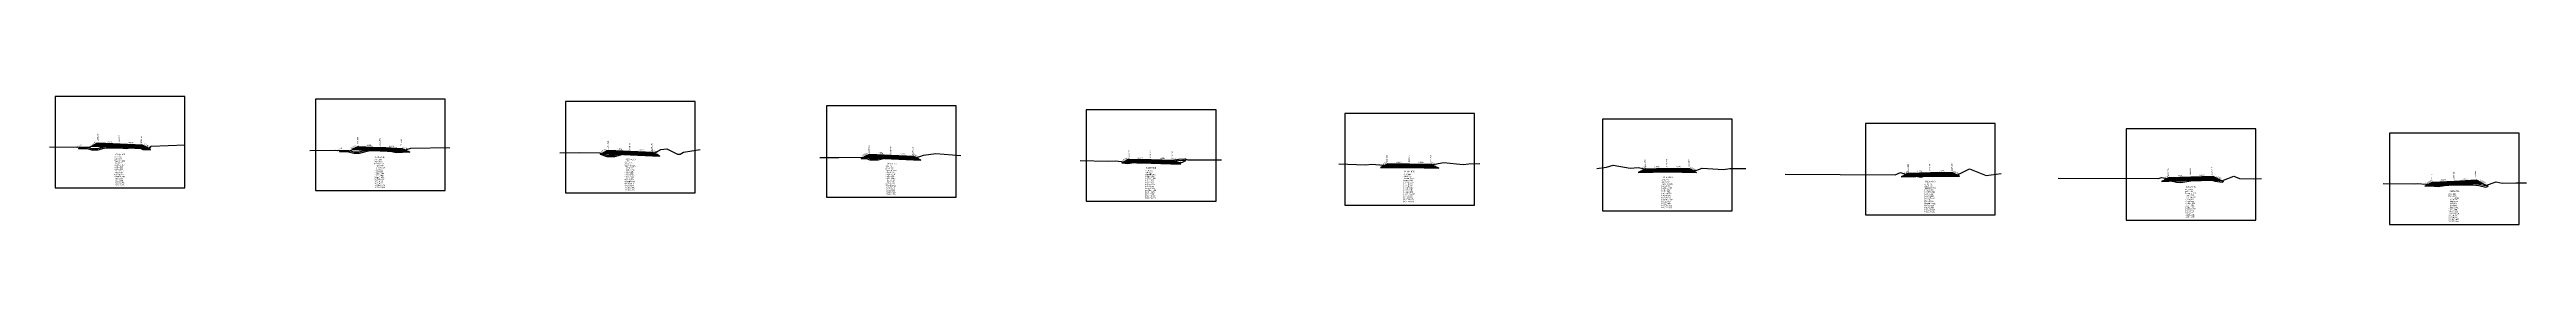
# Model space of a CAD drawing. Extents: x -7 to 78429, y 1189 to 1262.
# Drawn here: x 47836 to 48403, y 1214 to 1244 of the extents above; entities that cross this region are included whole.
import ezdxf
from ezdxf.enums import TextEntityAlignment as Align

# ---------------------------------------------------------------- set-up
doc = ezdxf.new("R2010")
doc.units = 0

msp = doc.modelspace()

# ---------------------------------------------------------------- linework, layer by layer
at = {"layer": 'A4_BORDER', "color": 7}
for points in [[(47837.756, 1222.874), (47867.456, 1222.874), (47867.456, 1243.874), (47837.756, 1243.874), (47837.756, 1222.874)], [(47897.312, 1222.251), (47927.012, 1222.251), (47927.012, 1243.251), (47897.312, 1243.251), (47897.312, 1222.251)], [(47954.568, 1221.714), (47984.268, 1221.714), (47984.268, 1242.714), (47954.568, 1242.714), (47954.568, 1221.714)], [(48014.309, 1220.733), (48044.009, 1220.733), (48044.009, 1241.733), (48014.309, 1241.733), (48014.309, 1220.733)], [(48073.77, 1219.78), (48103.47, 1219.78), (48103.47, 1240.78), (48073.77, 1240.78), (48073.77, 1219.78)], [(48132.921, 1218.92), (48162.621, 1218.92), (48162.621, 1239.92), (48132.921, 1239.92), (48132.921, 1218.92)], [(48191.946, 1217.603), (48221.646, 1217.603), (48221.646, 1238.603), (48191.946, 1238.603), (48191.946, 1217.603)], [(48252.156, 1216.66), (48281.856, 1216.66), (48281.856, 1237.66), (48252.156, 1237.66), (48252.156, 1216.66)], [(48311.778, 1215.438), (48341.478, 1215.438), (48341.478, 1236.438), (48311.778, 1236.438), (48311.778, 1215.438)], [(48372.066, 1214.419), (48401.766, 1214.419), (48401.766, 1235.419), (48372.066, 1235.419), (48372.066, 1214.419)]]:
    msp.add_lwpolyline(points, dxfattribs=at)
at = {"layer": 'CLEAR_GROUND', "color": 8}
for points in [[(47843.125, 1231.928), (47845.074, 1231.919), (47846.049, 1231.592), (47847.58, 1231.612), (47848.988, 1231.969), (47852.565, 1232.091), (47854.084, 1231.883), (47856.549, 1232.388), (47857.833, 1231.67), (47859.516, 1231.615), (47859.604, 1231.724)], [(47902.825, 1231.201), (47904.926, 1231.131), (47906.106, 1230.841), (47907.391, 1230.847), (47909.483, 1231.354), (47912.174, 1231.454), (47913.755, 1231.408), (47915.81, 1230.994), (47917.227, 1231.037), (47918.228, 1231.38)], [(47962.525, 1230.575), (47963.99, 1230.08), (47965.883, 1230.078), (47968.104, 1230.675), (47969.438, 1230.725), (47971.553, 1230.653), (47972.809, 1230.356), (47974.72, 1230.409), (47975.173, 1230.663)], [(48022.225, 1229.621), (48023.421, 1229.638), (48024.24, 1229.277), (48026.156, 1229.28), (48027.929, 1229.745), (48029.157, 1229.807), (48031.761, 1229.62), (48033.423, 1229.469), (48034.851, 1229.443), (48035.208, 1229.583)], [(48081.925, 1228.63), (48083.314, 1228.482), (48085.109, 1228.788), (48088.578, 1228.927), (48089.656, 1228.712), (48090.364, 1228.776), (48091.92, 1228.574), (48094.917, 1229.179), (48096.323, 1229.237), (48096.561, 1229.152)], [(48141.625, 1227.77), (48141.855, 1227.748), (48143.25, 1227.935), (48147.765, 1228.074), (48148.672, 1227.947), (48150.624, 1227.535), (48151.215, 1227.715), (48151.582, 1227.575), (48153.399, 1227.931)], [(48201.325, 1227.018), (48202.805, 1226.709), (48204.932, 1226.922), (48206.715, 1226.951), (48209.602, 1226.895), (48211.624, 1226.435), (48213.107, 1226.598)], [(48261.025, 1225.771), (48261.658, 1225.561), (48262.316, 1225.793), (48264.893, 1225.354), (48265.565, 1225.537), (48266.399, 1225.658), (48267.02, 1225.72), (48270.008, 1225.762), (48270.987, 1225.831), (48272.382, 1225.59), (48273.27, 1225.532), (48273.472, 1225.635)], [(48320.725, 1224.757), (48323.335, 1224.157), (48324.312, 1224.112), (48325.201, 1224.25), (48326.597, 1224.513), (48331.346, 1224.605), (48332.2, 1224.365), (48333.755, 1224.156), (48334.086, 1224.288)], [(48380.425, 1223.416), (48380.473, 1223.412), (48383.207, 1223.143), (48384.65, 1223.385), (48385.684, 1223.475), (48386.907, 1223.588), (48391.179, 1223.579), (48392.561, 1223.42), (48394.1, 1223.06), (48394.66, 1223.269)]]:
    msp.add_lwpolyline(points, dxfattribs=at)
at = {"layer": 'DESIGN_ROAD_TRIMMED', "color": 1}
for points in [[(47843.125, 1231.928), (47843.606, 1232.203), (47845.606, 1232.203), (47847.606, 1233.203), (47847.606, 1233.203), (47847.515, 1233.157), (47847.515, 1233.157), (47847.241, 1233.021), (47847.241, 1233.021), (47846.968, 1232.884), (47846.968, 1232.884), (47846.694, 1232.747), (47846.694, 1232.747), (47846.42, 1232.61), (47846.42, 1232.61), (47846.147, 1232.473), (47852.606, 1232.163), (47852.606, 1232.313), (47852.606, 1232.313), (47852.606, 1232.463), (47852.606, 1232.463), (47852.606, 1232.613), (47852.606, 1232.613), (47852.606, 1232.763), (47852.606, 1232.763), (47852.606, 1232.913), (47852.606, 1232.913), (47852.606, 1232.963), (47852.606, 1232.963), (47852.606, 1232.963), (47852.606, 1232.963), (47852.606, 1232.963), (47852.606, 1232.913), (47852.606, 1232.913), (47852.606, 1232.763), (47852.606, 1232.763), (47852.606, 1232.613), (47852.606, 1232.613), (47852.606, 1232.463), (47852.606, 1232.463), (47852.606, 1232.313), (47852.606, 1232.313), (47852.606, 1232.163), (47859.376, 1231.838), (47859.044, 1232.004), (47859.044, 1232.004), (47858.713, 1232.17), (47858.713, 1232.17), (47858.381, 1232.336), (47858.381, 1232.336), (47858.049, 1232.502), (47858.049, 1232.502), (47857.717, 1232.668), (47857.717, 1232.668), (47857.606, 1232.723), (47857.606, 1232.723), (47859.604, 1231.724)], [(47902.825, 1231.201), (47903.162, 1231.393), (47905.162, 1231.393), (47907.162, 1232.393), (47907.162, 1232.393), (47907.071, 1232.347), (47907.071, 1232.347), (47906.797, 1232.211), (47906.797, 1232.211), (47906.523, 1232.074), (47906.523, 1232.074), (47906.249, 1231.937), (47906.249, 1231.937), (47905.976, 1231.8), (47905.976, 1231.8), (47905.702, 1231.663), (47912.162, 1231.353), (47912.162, 1231.503), (47912.162, 1231.503), (47912.162, 1231.653), (47912.162, 1231.653), (47912.162, 1231.803), (47912.162, 1231.803), (47912.162, 1231.953), (47912.162, 1231.953), (47912.162, 1232.103), (47912.162, 1232.103), (47912.162, 1232.153), (47912.162, 1232.153), (47912.162, 1232.153), (47912.162, 1232.153), (47912.162, 1232.153), (47912.162, 1232.103), (47912.162, 1232.103), (47912.162, 1231.953), (47912.162, 1231.953), (47912.162, 1231.803), (47912.162, 1231.803), (47912.162, 1231.653), (47912.162, 1231.653), (47912.162, 1231.503), (47912.162, 1231.503), (47912.162, 1231.353), (47918.932, 1231.028), (47918.6, 1231.194), (47918.6, 1231.194), (47918.268, 1231.36), (47918.268, 1231.36), (47917.936, 1231.526), (47917.936, 1231.526), (47917.604, 1231.692), (47917.604, 1231.692), (47917.272, 1231.858), (47917.272, 1231.858), (47917.162, 1231.913), (47917.162, 1231.913), (47918.228, 1231.38)], [(47962.525, 1230.575), (47964.418, 1231.521), (47964.418, 1231.521), (47964.327, 1231.475), (47964.327, 1231.475), (47964.053, 1231.339), (47964.053, 1231.339), (47963.779, 1231.202), (47963.779, 1231.202), (47963.506, 1231.065), (47963.506, 1231.065), (47963.232, 1230.928), (47963.232, 1230.928), (47962.958, 1230.791), (47969.418, 1230.481), (47969.418, 1230.631), (47969.418, 1230.631), (47969.418, 1230.781), (47969.418, 1230.781), (47969.418, 1230.931), (47969.418, 1230.931), (47969.418, 1231.081), (47969.418, 1231.081), (47969.418, 1231.231), (47969.418, 1231.231), (47969.418, 1231.281), (47969.418, 1231.281), (47969.418, 1231.281), (47969.418, 1231.281), (47969.418, 1231.281), (47969.418, 1231.231), (47969.418, 1231.231), (47969.418, 1231.081), (47969.418, 1231.081), (47969.418, 1230.931), (47969.418, 1230.931), (47969.418, 1230.781), (47969.418, 1230.781), (47969.418, 1230.631), (47969.418, 1230.631), (47969.418, 1230.481), (47976.188, 1230.156), (47975.856, 1230.322), (47975.856, 1230.322), (47975.524, 1230.488), (47975.524, 1230.488), (47975.192, 1230.654), (47975.192, 1230.654), (47974.86, 1230.82), (47974.86, 1230.82), (47974.529, 1230.986), (47974.529, 1230.986), (47974.418, 1231.041), (47974.418, 1231.041), (47975.173, 1230.663)], [(48022.225, 1229.621), (48024.159, 1230.588), (48024.159, 1230.588), (48024.068, 1230.542), (48024.068, 1230.542), (48023.794, 1230.406), (48023.794, 1230.406), (48023.52, 1230.269), (48023.52, 1230.269), (48023.246, 1230.132), (48023.246, 1230.132), (48022.973, 1229.995), (48022.973, 1229.995), (48022.699, 1229.858), (48029.159, 1229.548), (48029.159, 1229.698), (48029.159, 1229.698), (48029.159, 1229.848), (48029.159, 1229.848), (48029.159, 1229.998), (48029.159, 1229.998), (48029.159, 1230.148), (48029.159, 1230.148), (48029.159, 1230.298), (48029.159, 1230.298), (48029.159, 1230.348), (48029.159, 1230.348), (48029.159, 1230.348), (48029.159, 1230.348), (48029.159, 1230.348), (48029.159, 1230.298), (48029.159, 1230.298), (48029.159, 1230.148), (48029.159, 1230.148), (48029.159, 1229.998), (48029.159, 1229.998), (48029.159, 1229.848), (48029.159, 1229.848), (48029.159, 1229.698), (48029.159, 1229.698), (48029.159, 1229.548), (48035.929, 1229.223), (48035.597, 1229.389), (48035.597, 1229.389), (48035.265, 1229.555), (48035.265, 1229.555), (48034.933, 1229.721), (48034.933, 1229.721), (48034.601, 1229.887), (48034.601, 1229.887), (48034.269, 1230.053), (48034.269, 1230.053), (48034.159, 1230.108), (48034.159, 1230.108), (48035.208, 1229.583)], [(48081.925, 1228.63), (48083.62, 1229.477), (48083.62, 1229.477), (48083.525, 1229.429), (48083.525, 1229.429), (48083.238, 1229.286), (48083.238, 1229.286), (48082.951, 1229.143), (48082.951, 1229.143), (48082.664, 1228.999), (48082.664, 1228.999), (48082.378, 1228.856), (48082.378, 1228.856), (48082.091, 1228.713), (48088.62, 1228.562), (48088.62, 1228.712), (48088.62, 1228.712), (48088.62, 1228.862), (48088.62, 1228.862), (48088.62, 1229.012), (48088.62, 1229.012), (48088.62, 1229.162), (48088.62, 1229.162), (48088.62, 1229.312), (48088.62, 1229.312), (48088.62, 1229.362), (48088.62, 1229.362), (48088.62, 1229.362), (48088.62, 1229.362), (48088.62, 1229.362), (48088.62, 1229.312), (48088.62, 1229.312), (48088.62, 1229.162), (48088.62, 1229.162), (48088.62, 1229.012), (48088.62, 1229.012), (48088.62, 1228.862), (48088.62, 1228.862), (48088.62, 1228.712), (48088.62, 1228.712), (48088.62, 1228.562), (48095.345, 1228.32), (48095.021, 1228.481), (48095.021, 1228.481), (48094.698, 1228.643), (48094.698, 1228.643), (48094.375, 1228.805), (48094.375, 1228.805), (48094.051, 1228.966), (48094.051, 1228.966), (48093.728, 1229.128), (48093.728, 1229.128), (48093.62, 1229.182), (48093.62, 1229.182), (48094.62, 1228.682), (48095.62, 1228.682), (48096.561, 1229.152)], [(48141.625, 1227.77), (48142.771, 1228.343), (48142.771, 1228.343), (48142.669, 1228.292), (48142.669, 1228.292), (48142.366, 1228.141), (48142.366, 1228.141), (48142.063, 1227.989), (48142.063, 1227.989), (48141.76, 1227.837), (48141.76, 1227.837), (48141.456, 1227.686), (48141.456, 1227.686), (48141.153, 1227.534), (48147.771, 1227.57), (48147.771, 1227.72), (48147.771, 1227.72), (48147.771, 1227.87), (48147.771, 1227.87), (48147.771, 1228.02), (48147.771, 1228.02), (48147.771, 1228.17), (48147.771, 1228.17), (48147.771, 1228.32), (48147.771, 1228.32), (48147.771, 1228.37), (48147.771, 1228.37), (48147.771, 1228.37), (48147.771, 1228.37), (48147.771, 1228.37), (48147.771, 1228.32), (48147.771, 1228.32), (48147.771, 1228.17), (48147.771, 1228.17), (48147.771, 1228.02), (48147.771, 1228.02), (48147.771, 1227.87), (48147.771, 1227.87), (48147.771, 1227.72), (48147.771, 1227.72), (48147.771, 1227.57), (48154.455, 1227.403), (48154.139, 1227.561), (48154.139, 1227.561), (48153.823, 1227.719), (48153.823, 1227.719), (48153.507, 1227.877), (48153.507, 1227.877), (48153.192, 1228.034), (48153.192, 1228.034), (48152.876, 1228.192), (48152.876, 1228.192), (48152.771, 1228.245), (48152.771, 1228.245), (48153.399, 1227.931)], [(48201.325, 1227.018), (48201.796, 1227.253), (48201.796, 1227.253), (48201.691, 1227.2), (48201.691, 1227.2), (48201.375, 1227.042), (48201.375, 1227.042), (48201.059, 1226.885), (48201.059, 1226.885), (48200.743, 1226.727), (48200.743, 1226.727), (48200.428, 1226.569), (48200.428, 1226.569), (48200.112, 1226.411), (48206.796, 1226.578), (48206.796, 1226.728), (48206.796, 1226.728), (48206.796, 1226.878), (48206.796, 1226.878), (48206.796, 1227.028), (48206.796, 1227.028), (48206.796, 1227.178), (48206.796, 1227.178), (48206.796, 1227.328), (48206.796, 1227.328), (48206.796, 1227.378), (48206.796, 1227.378), (48206.796, 1227.378), (48206.796, 1227.378), (48206.796, 1227.378), (48206.796, 1227.328), (48206.796, 1227.328), (48206.796, 1227.178), (48206.796, 1227.178), (48206.796, 1227.028), (48206.796, 1227.028), (48206.796, 1226.878), (48206.796, 1226.878), (48206.796, 1226.728), (48206.796, 1226.728), (48206.796, 1226.578), (48213.48, 1226.411), (48213.165, 1226.569), (48213.165, 1226.569), (48212.849, 1226.727), (48212.849, 1226.727), (48212.533, 1226.885), (48212.533, 1226.885), (48212.217, 1227.042), (48212.217, 1227.042), (48211.901, 1227.2), (48211.901, 1227.2), (48211.796, 1227.253), (48211.796, 1227.253), (48213.107, 1226.598)], [(48261.025, 1225.771), (48262.006, 1226.261), (48262.006, 1226.261), (48261.901, 1226.208), (48261.901, 1226.208), (48261.585, 1226.05), (48261.585, 1226.05), (48261.269, 1225.893), (48261.269, 1225.893), (48260.953, 1225.735), (48260.953, 1225.735), (48260.638, 1225.577), (48260.638, 1225.577), (48260.322, 1225.419), (48267.006, 1225.586), (48267.006, 1225.736), (48267.006, 1225.736), (48267.006, 1225.886), (48267.006, 1225.886), (48267.006, 1226.036), (48267.006, 1226.036), (48267.006, 1226.186), (48267.006, 1226.186), (48267.006, 1226.336), (48267.006, 1226.336), (48267.006, 1226.386), (48267.006, 1226.386), (48267.006, 1226.386), (48267.006, 1226.386), (48267.006, 1226.386), (48267.006, 1226.336), (48267.006, 1226.336), (48267.006, 1226.186), (48267.006, 1226.186), (48267.006, 1226.036), (48267.006, 1226.036), (48267.006, 1225.886), (48267.006, 1225.886), (48267.006, 1225.736), (48267.006, 1225.736), (48267.006, 1225.586), (48273.618, 1225.562), (48273.316, 1225.713), (48273.316, 1225.713), (48273.014, 1225.864), (48273.014, 1225.864), (48272.711, 1226.015), (48272.711, 1226.015), (48272.409, 1226.166), (48272.409, 1226.166), (48272.107, 1226.317), (48272.107, 1226.317), (48272.006, 1226.368), (48272.006, 1226.368), (48273.472, 1225.635)], [(48320.725, 1224.757), (48321.628, 1225.209), (48321.628, 1225.209), (48321.52, 1225.155), (48321.52, 1225.155), (48321.196, 1224.993), (48321.196, 1224.993), (48320.872, 1224.831), (48320.872, 1224.831), (48320.548, 1224.669), (48320.548, 1224.669), (48320.225, 1224.507), (48320.225, 1224.507), (48319.901, 1224.345), (48326.628, 1224.593), (48326.628, 1224.743), (48326.628, 1224.743), (48326.628, 1224.893), (48326.628, 1224.893), (48326.628, 1225.043), (48326.628, 1225.043), (48326.628, 1225.193), (48326.628, 1225.193), (48326.628, 1225.343), (48326.628, 1225.343), (48326.628, 1225.393), (48326.628, 1225.393), (48326.628, 1225.393), (48326.628, 1225.393), (48326.628, 1225.393), (48326.628, 1225.343), (48326.628, 1225.343), (48326.628, 1225.193), (48326.628, 1225.193), (48326.628, 1225.043), (48326.628, 1225.043), (48326.628, 1224.893), (48326.628, 1224.893), (48326.628, 1224.743), (48326.628, 1224.743), (48326.628, 1224.593), (48333.152, 1224.755), (48332.867, 1224.898), (48332.867, 1224.898), (48332.581, 1225.041), (48332.581, 1225.041), (48332.295, 1225.183), (48332.295, 1225.183), (48332.009, 1225.326), (48332.009, 1225.326), (48331.723, 1225.469), (48331.723, 1225.469), (48331.628, 1225.517), (48331.628, 1225.517), (48334.086, 1224.288)], [(48380.425, 1223.416), (48381.916, 1224.161), (48381.916, 1224.161), (48381.805, 1224.106), (48381.805, 1224.106), (48381.474, 1223.94), (48381.474, 1223.94), (48381.142, 1223.774), (48381.142, 1223.774), (48380.81, 1223.608), (48380.81, 1223.608), (48380.478, 1223.442), (48380.478, 1223.442), (48380.146, 1223.276), (48386.916, 1223.601), (48386.916, 1223.751), (48386.916, 1223.751), (48386.916, 1223.901), (48386.916, 1223.901), (48386.916, 1224.051), (48386.916, 1224.051), (48386.916, 1224.201), (48386.916, 1224.201), (48386.916, 1224.351), (48386.916, 1224.351), (48386.916, 1224.401), (48386.916, 1224.401), (48386.916, 1224.401), (48386.916, 1224.401), (48386.916, 1224.401), (48386.916, 1224.351), (48386.916, 1224.351), (48386.916, 1224.201), (48386.916, 1224.201), (48386.916, 1224.051), (48386.916, 1224.051), (48386.916, 1223.901), (48386.916, 1223.901), (48386.916, 1223.751), (48386.916, 1223.751), (48386.916, 1223.601), (48393.376, 1223.911), (48393.102, 1224.048), (48393.102, 1224.048), (48392.829, 1224.185), (48392.829, 1224.185), (48392.555, 1224.322), (48392.555, 1224.322), (48392.281, 1224.459), (48392.281, 1224.459), (48392.007, 1224.595), (48392.007, 1224.595), (48391.916, 1224.641), (48391.916, 1224.641), (48394.66, 1223.269)]]:
    msp.add_lwpolyline(points, dxfattribs=at)
at = {"layer": 'FINISHED_ROAD', "color": 2}
for points in [[(47843.606, 1232.203), (47845.606, 1232.203), (47847.606, 1233.203), (47847.606, 1233.203), (47852.606, 1232.963), (47857.606, 1232.723), (47857.606, 1232.723)], [(47903.162, 1231.393), (47905.162, 1231.393), (47907.162, 1232.393), (47907.162, 1232.393), (47912.162, 1232.153), (47917.162, 1231.913), (47917.162, 1231.913)], [(47964.418, 1231.521), (47964.418, 1231.521), (47969.418, 1231.281), (47974.418, 1231.041), (47974.418, 1231.041)], [(48024.159, 1230.588), (48024.159, 1230.588), (48029.159, 1230.348), (48034.159, 1230.108), (48034.159, 1230.108)], [(48083.62, 1229.477), (48083.62, 1229.477), (48088.62, 1229.362), (48093.62, 1229.182), (48093.62, 1229.182), (48094.62, 1228.682), (48095.62, 1228.682)], [(48142.771, 1228.343), (48142.771, 1228.343), (48147.771, 1228.37), (48152.771, 1228.245), (48152.771, 1228.245)], [(48201.796, 1227.253), (48201.796, 1227.253), (48206.796, 1227.378), (48211.796, 1227.253), (48211.796, 1227.253)], [(48262.006, 1226.261), (48262.006, 1226.261), (48267.006, 1226.386), (48272.006, 1226.368), (48272.006, 1226.368)], [(48321.628, 1225.209), (48321.628, 1225.209), (48326.628, 1225.393), (48331.628, 1225.517), (48331.628, 1225.517)], [(48381.916, 1224.161), (48381.916, 1224.161), (48386.916, 1224.401), (48391.916, 1224.641), (48391.916, 1224.641)]]:
    msp.add_lwpolyline(points, dxfattribs=at)
at = {"layer": 'LAYER_0', "color": 4}
for points in [[(47847.606, 1233.203), (47847.515, 1233.157), (47852.606, 1232.913), (47852.606, 1232.963)], [(47907.162, 1232.393), (47907.071, 1232.347), (47912.162, 1232.103), (47912.162, 1232.153)], [(47964.418, 1231.521), (47964.327, 1231.475), (47969.418, 1231.231), (47969.418, 1231.281)], [(48024.159, 1230.588), (48024.068, 1230.542), (48029.159, 1230.298), (48029.159, 1230.348)], [(48083.62, 1229.477), (48083.525, 1229.429), (48088.62, 1229.312), (48088.62, 1229.362)], [(48142.771, 1228.343), (48142.669, 1228.292), (48147.771, 1228.32), (48147.771, 1228.37)], [(48201.796, 1227.253), (48201.691, 1227.2), (48206.796, 1227.328), (48206.796, 1227.378)], [(48262.006, 1226.261), (48261.901, 1226.208), (48267.006, 1226.336), (48267.006, 1226.386)], [(48321.628, 1225.209), (48321.52, 1225.155), (48326.628, 1225.343), (48326.628, 1225.393)], [(48381.916, 1224.161), (48381.805, 1224.106), (48386.916, 1224.351), (48386.916, 1224.401)]]:
    msp.add_lwpolyline(points, dxfattribs=at)
at = {"layer": 'LAYER_1', "color": 4}
for points in [[(47847.515, 1233.157), (47847.241, 1233.021), (47852.606, 1232.763), (47852.606, 1232.913)], [(47907.071, 1232.347), (47906.797, 1232.211), (47912.162, 1231.953), (47912.162, 1232.103)], [(47964.327, 1231.475), (47964.053, 1231.339), (47969.418, 1231.081), (47969.418, 1231.231)], [(48024.068, 1230.542), (48023.794, 1230.406), (48029.159, 1230.148), (48029.159, 1230.298)], [(48083.525, 1229.429), (48083.238, 1229.286), (48088.62, 1229.162), (48088.62, 1229.312)], [(48142.669, 1228.292), (48142.366, 1228.141), (48147.771, 1228.17), (48147.771, 1228.32)], [(48201.691, 1227.2), (48201.375, 1227.042), (48206.796, 1227.178), (48206.796, 1227.328)], [(48261.901, 1226.208), (48261.585, 1226.05), (48267.006, 1226.186), (48267.006, 1226.336)], [(48321.52, 1225.155), (48321.196, 1224.993), (48326.628, 1225.193), (48326.628, 1225.343)], [(48381.805, 1224.106), (48381.474, 1223.94), (48386.916, 1224.201), (48386.916, 1224.351)]]:
    msp.add_lwpolyline(points, dxfattribs=at)
at = {"layer": 'LAYER_10', "color": 6}
for points in [[(47858.713, 1232.17), (47859.044, 1232.004), (47852.606, 1232.313), (47852.606, 1232.463)], [(47918.268, 1231.36), (47918.6, 1231.194), (47912.162, 1231.503), (47912.162, 1231.653)], [(47975.524, 1230.488), (47975.856, 1230.322), (47969.418, 1230.631), (47969.418, 1230.781)], [(48035.265, 1229.555), (48035.597, 1229.389), (48029.159, 1229.698), (48029.159, 1229.848)], [(48094.698, 1228.643), (48095.021, 1228.481), (48088.62, 1228.712), (48088.62, 1228.862)], [(48153.823, 1227.719), (48154.139, 1227.561), (48147.771, 1227.72), (48147.771, 1227.87)], [(48212.849, 1226.727), (48213.165, 1226.569), (48206.796, 1226.728), (48206.796, 1226.878)], [(48273.014, 1225.864), (48273.316, 1225.713), (48267.006, 1225.736), (48267.006, 1225.886)], [(48332.581, 1225.041), (48332.867, 1224.898), (48326.628, 1224.743), (48326.628, 1224.893)], [(48392.829, 1224.185), (48393.102, 1224.048), (48386.916, 1223.751), (48386.916, 1223.901)]]:
    msp.add_lwpolyline(points, dxfattribs=at)
at = {"layer": 'LAYER_11', "color": 6}
for points in [[(47859.044, 1232.004), (47859.376, 1231.838), (47852.606, 1232.163), (47852.606, 1232.313)], [(47918.6, 1231.194), (47918.932, 1231.028), (47912.162, 1231.353), (47912.162, 1231.503)], [(47975.856, 1230.322), (47976.188, 1230.156), (47969.418, 1230.481), (47969.418, 1230.631)], [(48035.597, 1229.389), (48035.929, 1229.223), (48029.159, 1229.548), (48029.159, 1229.698)], [(48095.021, 1228.481), (48095.345, 1228.32), (48088.62, 1228.562), (48088.62, 1228.712)], [(48154.139, 1227.561), (48154.455, 1227.403), (48147.771, 1227.57), (48147.771, 1227.72)], [(48213.165, 1226.569), (48213.48, 1226.411), (48206.796, 1226.578), (48206.796, 1226.728)], [(48273.316, 1225.713), (48273.618, 1225.562), (48267.006, 1225.586), (48267.006, 1225.736)], [(48332.867, 1224.898), (48333.152, 1224.755), (48326.628, 1224.593), (48326.628, 1224.743)], [(48393.102, 1224.048), (48393.376, 1223.911), (48386.916, 1223.601), (48386.916, 1223.751)]]:
    msp.add_lwpolyline(points, dxfattribs=at)
at = {"layer": 'LAYER_2', "color": 4}
for points in [[(47847.241, 1233.021), (47846.968, 1232.884), (47852.606, 1232.613), (47852.606, 1232.763)], [(47906.797, 1232.211), (47906.523, 1232.074), (47912.162, 1231.803), (47912.162, 1231.953)], [(47964.053, 1231.339), (47963.779, 1231.202), (47969.418, 1230.931), (47969.418, 1231.081)], [(48023.794, 1230.406), (48023.52, 1230.269), (48029.159, 1229.998), (48029.159, 1230.148)], [(48083.238, 1229.286), (48082.951, 1229.143), (48088.62, 1229.012), (48088.62, 1229.162)], [(48142.366, 1228.141), (48142.063, 1227.989), (48147.771, 1228.02), (48147.771, 1228.17)], [(48201.375, 1227.042), (48201.059, 1226.885), (48206.796, 1227.028), (48206.796, 1227.178)], [(48261.585, 1226.05), (48261.269, 1225.893), (48267.006, 1226.036), (48267.006, 1226.186)], [(48321.196, 1224.993), (48320.872, 1224.831), (48326.628, 1225.043), (48326.628, 1225.193)], [(48381.474, 1223.94), (48381.142, 1223.774), (48386.916, 1224.051), (48386.916, 1224.201)]]:
    msp.add_lwpolyline(points, dxfattribs=at)
at = {"layer": 'LAYER_3', "color": 4}
for points in [[(47846.968, 1232.884), (47846.694, 1232.747), (47852.606, 1232.463), (47852.606, 1232.613)], [(47906.523, 1232.074), (47906.249, 1231.937), (47912.162, 1231.653), (47912.162, 1231.803)], [(47963.779, 1231.202), (47963.506, 1231.065), (47969.418, 1230.781), (47969.418, 1230.931)], [(48023.52, 1230.269), (48023.246, 1230.132), (48029.159, 1229.848), (48029.159, 1229.998)], [(48082.951, 1229.143), (48082.664, 1228.999), (48088.62, 1228.862), (48088.62, 1229.012)], [(48142.063, 1227.989), (48141.76, 1227.837), (48147.771, 1227.87), (48147.771, 1228.02)], [(48201.059, 1226.885), (48200.743, 1226.727), (48206.796, 1226.878), (48206.796, 1227.028)], [(48261.269, 1225.893), (48260.953, 1225.735), (48267.006, 1225.886), (48267.006, 1226.036)], [(48320.872, 1224.831), (48320.548, 1224.669), (48326.628, 1224.893), (48326.628, 1225.043)], [(48381.142, 1223.774), (48380.81, 1223.608), (48386.916, 1223.901), (48386.916, 1224.051)]]:
    msp.add_lwpolyline(points, dxfattribs=at)
at = {"layer": 'LAYER_4', "color": 4}
for points in [[(47846.694, 1232.747), (47846.42, 1232.61), (47852.606, 1232.313), (47852.606, 1232.463)], [(47906.249, 1231.937), (47905.976, 1231.8), (47912.162, 1231.503), (47912.162, 1231.653)], [(47963.506, 1231.065), (47963.232, 1230.928), (47969.418, 1230.631), (47969.418, 1230.781)], [(48023.246, 1230.132), (48022.973, 1229.995), (48029.159, 1229.698), (48029.159, 1229.848)], [(48082.664, 1228.999), (48082.378, 1228.856), (48088.62, 1228.712), (48088.62, 1228.862)], [(48141.76, 1227.837), (48141.456, 1227.686), (48147.771, 1227.72), (48147.771, 1227.87)], [(48200.743, 1226.727), (48200.428, 1226.569), (48206.796, 1226.728), (48206.796, 1226.878)], [(48260.953, 1225.735), (48260.638, 1225.577), (48267.006, 1225.736), (48267.006, 1225.886)], [(48320.548, 1224.669), (48320.225, 1224.507), (48326.628, 1224.743), (48326.628, 1224.893)], [(48380.81, 1223.608), (48380.478, 1223.442), (48386.916, 1223.751), (48386.916, 1223.901)]]:
    msp.add_lwpolyline(points, dxfattribs=at)
at = {"layer": 'LAYER_5', "color": 4}
for points in [[(47846.42, 1232.61), (47846.147, 1232.473), (47852.606, 1232.163), (47852.606, 1232.313)], [(47905.976, 1231.8), (47905.702, 1231.663), (47912.162, 1231.353), (47912.162, 1231.503)], [(47963.232, 1230.928), (47962.958, 1230.791), (47969.418, 1230.481), (47969.418, 1230.631)], [(48022.973, 1229.995), (48022.699, 1229.858), (48029.159, 1229.548), (48029.159, 1229.698)], [(48082.378, 1228.856), (48082.091, 1228.713), (48088.62, 1228.562), (48088.62, 1228.712)], [(48141.456, 1227.686), (48141.153, 1227.534), (48147.771, 1227.57), (48147.771, 1227.72)], [(48200.428, 1226.569), (48200.112, 1226.411), (48206.796, 1226.578), (48206.796, 1226.728)], [(48260.638, 1225.577), (48260.322, 1225.419), (48267.006, 1225.586), (48267.006, 1225.736)], [(48320.225, 1224.507), (48319.901, 1224.345), (48326.628, 1224.593), (48326.628, 1224.743)], [(48380.478, 1223.442), (48380.146, 1223.276), (48386.916, 1223.601), (48386.916, 1223.751)]]:
    msp.add_lwpolyline(points, dxfattribs=at)
at = {"layer": 'LAYER_6', "color": 6}
for points in [[(47857.606, 1232.723), (47857.717, 1232.668), (47852.606, 1232.913), (47852.606, 1232.963)], [(47917.162, 1231.913), (47917.272, 1231.858), (47912.162, 1232.103), (47912.162, 1232.153)], [(47974.418, 1231.041), (47974.529, 1230.986), (47969.418, 1231.231), (47969.418, 1231.281)], [(48034.159, 1230.108), (48034.269, 1230.053), (48029.159, 1230.298), (48029.159, 1230.348)], [(48093.62, 1229.182), (48093.728, 1229.128), (48088.62, 1229.312), (48088.62, 1229.362)], [(48152.771, 1228.245), (48152.876, 1228.192), (48147.771, 1228.32), (48147.771, 1228.37)], [(48211.796, 1227.253), (48211.901, 1227.2), (48206.796, 1227.328), (48206.796, 1227.378)], [(48272.006, 1226.368), (48272.107, 1226.317), (48267.006, 1226.336), (48267.006, 1226.386)], [(48331.628, 1225.517), (48331.723, 1225.469), (48326.628, 1225.343), (48326.628, 1225.393)], [(48391.916, 1224.641), (48392.007, 1224.595), (48386.916, 1224.351), (48386.916, 1224.401)]]:
    msp.add_lwpolyline(points, dxfattribs=at)
at = {"layer": 'LAYER_7', "color": 6}
for points in [[(47857.717, 1232.668), (47858.049, 1232.502), (47852.606, 1232.763), (47852.606, 1232.913)], [(47917.272, 1231.858), (47917.604, 1231.692), (47912.162, 1231.953), (47912.162, 1232.103)], [(47974.529, 1230.986), (47974.86, 1230.82), (47969.418, 1231.081), (47969.418, 1231.231)], [(48034.269, 1230.053), (48034.601, 1229.887), (48029.159, 1230.148), (48029.159, 1230.298)], [(48093.728, 1229.128), (48094.051, 1228.966), (48088.62, 1229.162), (48088.62, 1229.312)], [(48152.876, 1228.192), (48153.192, 1228.034), (48147.771, 1228.17), (48147.771, 1228.32)], [(48211.901, 1227.2), (48212.217, 1227.042), (48206.796, 1227.178), (48206.796, 1227.328)], [(48272.107, 1226.317), (48272.409, 1226.166), (48267.006, 1226.186), (48267.006, 1226.336)], [(48331.723, 1225.469), (48332.009, 1225.326), (48326.628, 1225.193), (48326.628, 1225.343)], [(48392.007, 1224.595), (48392.281, 1224.459), (48386.916, 1224.201), (48386.916, 1224.351)]]:
    msp.add_lwpolyline(points, dxfattribs=at)
at = {"layer": 'LAYER_8', "color": 6}
for points in [[(47858.049, 1232.502), (47858.381, 1232.336), (47852.606, 1232.613), (47852.606, 1232.763)], [(47917.604, 1231.692), (47917.936, 1231.526), (47912.162, 1231.803), (47912.162, 1231.953)], [(47974.86, 1230.82), (47975.192, 1230.654), (47969.418, 1230.931), (47969.418, 1231.081)], [(48034.601, 1229.887), (48034.933, 1229.721), (48029.159, 1229.998), (48029.159, 1230.148)], [(48094.051, 1228.966), (48094.375, 1228.805), (48088.62, 1229.012), (48088.62, 1229.162)], [(48153.192, 1228.034), (48153.507, 1227.877), (48147.771, 1228.02), (48147.771, 1228.17)], [(48212.217, 1227.042), (48212.533, 1226.885), (48206.796, 1227.028), (48206.796, 1227.178)], [(48272.409, 1226.166), (48272.711, 1226.015), (48267.006, 1226.036), (48267.006, 1226.186)], [(48332.009, 1225.326), (48332.295, 1225.183), (48326.628, 1225.043), (48326.628, 1225.193)], [(48392.281, 1224.459), (48392.555, 1224.322), (48386.916, 1224.051), (48386.916, 1224.201)]]:
    msp.add_lwpolyline(points, dxfattribs=at)
at = {"layer": 'LAYER_9', "color": 6}
for points in [[(47858.381, 1232.336), (47858.713, 1232.17), (47852.606, 1232.463), (47852.606, 1232.613)], [(47917.936, 1231.526), (47918.268, 1231.36), (47912.162, 1231.653), (47912.162, 1231.803)], [(47975.192, 1230.654), (47975.524, 1230.488), (47969.418, 1230.781), (47969.418, 1230.931)], [(48034.933, 1229.721), (48035.265, 1229.555), (48029.159, 1229.848), (48029.159, 1229.998)], [(48094.375, 1228.805), (48094.698, 1228.643), (48088.62, 1228.862), (48088.62, 1229.012)], [(48153.507, 1227.877), (48153.823, 1227.719), (48147.771, 1227.87), (48147.771, 1228.02)], [(48212.533, 1226.885), (48212.849, 1226.727), (48206.796, 1226.878), (48206.796, 1227.028)], [(48272.711, 1226.015), (48273.014, 1225.864), (48267.006, 1225.886), (48267.006, 1226.036)], [(48332.295, 1225.183), (48332.581, 1225.041), (48326.628, 1224.893), (48326.628, 1225.043)], [(48392.555, 1224.322), (48392.829, 1224.185), (48386.916, 1223.901), (48386.916, 1224.051)]]:
    msp.add_lwpolyline(points, dxfattribs=at)
at = {"layer": 'NATURAL_GROUND', "color": 3}
for points in [[(47836.461, 1232.261), (47845.123, 1232.218), (47846.096, 1231.892), (47847.54, 1231.912), (47848.945, 1232.268), (47852.58, 1232.392), (47854.074, 1232.187), (47856.598, 1232.704), (47857.915, 1231.967), (47859.375, 1231.92), (47859.757, 1232.4), (47867.475, 1232.732)], [(47896.032, 1231.474), (47901.981, 1231.529), (47904.967, 1231.43), (47906.142, 1231.141), (47907.355, 1231.147), (47909.442, 1231.652), (47912.173, 1231.755), (47913.789, 1231.707), (47915.836, 1231.295), (47917.173, 1231.336), (47918.15, 1231.67), (47919.165, 1231.951), (47928.118, 1232.147)], [(47953.29, 1230.883), (47957.788, 1230.957), (47962.443, 1230.919), (47964.039, 1230.38), (47965.843, 1230.378), (47968.059, 1230.974), (47969.438, 1231.025), (47971.593, 1230.952), (47972.84, 1230.657), (47974.638, 1230.707), (47976.409, 1231.702), (47977.765, 1231.808), (47980.202, 1230.576), (47980.825, 1230.577), (47981.581, 1231.042), (47985.423, 1231.697)], [(48012.812, 1229.808), (48017.099, 1229.85), (48023.482, 1229.939), (48024.303, 1229.578), (48026.117, 1229.58), (48027.883, 1230.043), (48029.16, 1230.107), (48031.785, 1229.919), (48033.44, 1229.769), (48034.797, 1229.744), (48036.492, 1230.408), (48039.37, 1230.755), (48045.039, 1230.327)], [(48072.354, 1229.122), (48078.743, 1228.976), (48080.451, 1229.089), (48083.304, 1228.784), (48085.077, 1229.087), (48088.601, 1229.228), (48089.672, 1229.015), (48090.37, 1229.077), (48091.909, 1228.878), (48094.881, 1229.478), (48096.368, 1229.539), (48097.016, 1229.31), (48104.714, 1229.33)], [(48131.603, 1228.355), (48137.671, 1228.139), (48139.17, 1228.316), (48141.85, 1228.05), (48143.226, 1228.234), (48147.782, 1228.375), (48148.724, 1228.242), (48150.611, 1227.845), (48151.226, 1228.032), (48151.609, 1227.886), (48155.528, 1228.653), (48160.02, 1228.191), (48161.334, 1228.37), (48163.848, 1228.48)], [(48190.618, 1227.314), (48192.824, 1227.584), (48194.4, 1228.062), (48198.283, 1227.395), (48200.113, 1227.577), (48202.821, 1227.012), (48204.914, 1227.222), (48206.715, 1227.251), (48209.638, 1227.195), (48211.641, 1226.738), (48213.512, 1226.944), (48213.557, 1226.942), (48214.767, 1227.42), (48219.625, 1227.061), (48221.106, 1227.318), (48224.783, 1227.291)], [(48233.784, 1226.011), (48258.922, 1225.84), (48260.143, 1226.378), (48261.655, 1225.878), (48262.29, 1226.102), (48264.878, 1225.661), (48265.504, 1225.831), (48266.362, 1225.956), (48267.003, 1226.02), (48269.995, 1226.062), (48271.002, 1226.132), (48272.417, 1225.889), (48273.208, 1225.837), (48275.955, 1227.226), (48279.777, 1225.734), (48283.208, 1226.198)], [(48296.202, 1225.071), (48319.166, 1225.012), (48319.94, 1225.246), (48323.376, 1224.455), (48324.296, 1224.413), (48325.15, 1224.546), (48326.566, 1224.813), (48331.384, 1224.905), (48332.261, 1224.659), (48333.717, 1224.464), (48336.486, 1225.568), (48337.75, 1225.045), (48340.894, 1224.942), (48342.788, 1224.999)], [(48370.616, 1223.877), (48377.889, 1223.755), (48378.415, 1223.888), (48380.5, 1223.71), (48383.197, 1223.446), (48384.612, 1223.683), (48385.657, 1223.773), (48386.893, 1223.888), (48391.196, 1223.879), (48392.612, 1223.716), (48394.08, 1223.373), (48396.509, 1224.276), (48397.849, 1223.929), (48401.002, 1224.025), (48403.433, 1224.03)]]:
    msp.add_lwpolyline(points, dxfattribs=at)
at = {"layer": 'STRUCTURE_LEFT', "color": 4}
for points in [[(47847.606, 1233.203), (47847.515, 1233.157), (47847.515, 1233.157), (47847.241, 1233.021), (47847.241, 1233.021), (47846.968, 1232.884), (47846.968, 1232.884), (47846.694, 1232.747), (47846.694, 1232.747), (47846.42, 1232.61), (47846.42, 1232.61), (47846.147, 1232.473), (47852.606, 1232.163), (47852.606, 1232.313), (47852.606, 1232.313), (47852.606, 1232.463), (47852.606, 1232.463), (47852.606, 1232.613), (47852.606, 1232.613), (47852.606, 1232.763), (47852.606, 1232.763), (47852.606, 1232.913), (47852.606, 1232.913), (47852.606, 1232.963), (47852.606, 1232.963)], [(47907.162, 1232.393), (47907.071, 1232.347), (47907.071, 1232.347), (47906.797, 1232.211), (47906.797, 1232.211), (47906.523, 1232.074), (47906.523, 1232.074), (47906.249, 1231.937), (47906.249, 1231.937), (47905.976, 1231.8), (47905.976, 1231.8), (47905.702, 1231.663), (47912.162, 1231.353), (47912.162, 1231.503), (47912.162, 1231.503), (47912.162, 1231.653), (47912.162, 1231.653), (47912.162, 1231.803), (47912.162, 1231.803), (47912.162, 1231.953), (47912.162, 1231.953), (47912.162, 1232.103), (47912.162, 1232.103), (47912.162, 1232.153), (47912.162, 1232.153)], [(47964.418, 1231.521), (47964.327, 1231.475), (47964.327, 1231.475), (47964.053, 1231.339), (47964.053, 1231.339), (47963.779, 1231.202), (47963.779, 1231.202), (47963.506, 1231.065), (47963.506, 1231.065), (47963.232, 1230.928), (47963.232, 1230.928), (47962.958, 1230.791), (47969.418, 1230.481), (47969.418, 1230.631), (47969.418, 1230.631), (47969.418, 1230.781), (47969.418, 1230.781), (47969.418, 1230.931), (47969.418, 1230.931), (47969.418, 1231.081), (47969.418, 1231.081), (47969.418, 1231.231), (47969.418, 1231.231), (47969.418, 1231.281), (47969.418, 1231.281)], [(48024.159, 1230.588), (48024.068, 1230.542), (48024.068, 1230.542), (48023.794, 1230.406), (48023.794, 1230.406), (48023.52, 1230.269), (48023.52, 1230.269), (48023.246, 1230.132), (48023.246, 1230.132), (48022.973, 1229.995), (48022.973, 1229.995), (48022.699, 1229.858), (48029.159, 1229.548), (48029.159, 1229.698), (48029.159, 1229.698), (48029.159, 1229.848), (48029.159, 1229.848), (48029.159, 1229.998), (48029.159, 1229.998), (48029.159, 1230.148), (48029.159, 1230.148), (48029.159, 1230.298), (48029.159, 1230.298), (48029.159, 1230.348), (48029.159, 1230.348)], [(48083.62, 1229.477), (48083.525, 1229.429), (48083.525, 1229.429), (48083.238, 1229.286), (48083.238, 1229.286), (48082.951, 1229.143), (48082.951, 1229.143), (48082.664, 1228.999), (48082.664, 1228.999), (48082.378, 1228.856), (48082.378, 1228.856), (48082.091, 1228.713), (48088.62, 1228.562), (48088.62, 1228.712), (48088.62, 1228.712), (48088.62, 1228.862), (48088.62, 1228.862), (48088.62, 1229.012), (48088.62, 1229.012), (48088.62, 1229.162), (48088.62, 1229.162), (48088.62, 1229.312), (48088.62, 1229.312), (48088.62, 1229.362), (48088.62, 1229.362)], [(48142.771, 1228.343), (48142.669, 1228.292), (48142.669, 1228.292), (48142.366, 1228.141), (48142.366, 1228.141), (48142.063, 1227.989), (48142.063, 1227.989), (48141.76, 1227.837), (48141.76, 1227.837), (48141.456, 1227.686), (48141.456, 1227.686), (48141.153, 1227.534), (48147.771, 1227.57), (48147.771, 1227.72), (48147.771, 1227.72), (48147.771, 1227.87), (48147.771, 1227.87), (48147.771, 1228.02), (48147.771, 1228.02), (48147.771, 1228.17), (48147.771, 1228.17), (48147.771, 1228.32), (48147.771, 1228.32), (48147.771, 1228.37), (48147.771, 1228.37)], [(48201.796, 1227.253), (48201.691, 1227.2), (48201.691, 1227.2), (48201.375, 1227.042), (48201.375, 1227.042), (48201.059, 1226.885), (48201.059, 1226.885), (48200.743, 1226.727), (48200.743, 1226.727), (48200.428, 1226.569), (48200.428, 1226.569), (48200.112, 1226.411), (48206.796, 1226.578), (48206.796, 1226.728), (48206.796, 1226.728), (48206.796, 1226.878), (48206.796, 1226.878), (48206.796, 1227.028), (48206.796, 1227.028), (48206.796, 1227.178), (48206.796, 1227.178), (48206.796, 1227.328), (48206.796, 1227.328), (48206.796, 1227.378), (48206.796, 1227.378)], [(48262.006, 1226.261), (48261.901, 1226.208), (48261.901, 1226.208), (48261.585, 1226.05), (48261.585, 1226.05), (48261.269, 1225.893), (48261.269, 1225.893), (48260.953, 1225.735), (48260.953, 1225.735), (48260.638, 1225.577), (48260.638, 1225.577), (48260.322, 1225.419), (48267.006, 1225.586), (48267.006, 1225.736), (48267.006, 1225.736), (48267.006, 1225.886), (48267.006, 1225.886), (48267.006, 1226.036), (48267.006, 1226.036), (48267.006, 1226.186), (48267.006, 1226.186), (48267.006, 1226.336), (48267.006, 1226.336), (48267.006, 1226.386), (48267.006, 1226.386)], [(48321.628, 1225.209), (48321.52, 1225.155), (48321.52, 1225.155), (48321.196, 1224.993), (48321.196, 1224.993), (48320.872, 1224.831), (48320.872, 1224.831), (48320.548, 1224.669), (48320.548, 1224.669), (48320.225, 1224.507), (48320.225, 1224.507), (48319.901, 1224.345), (48326.628, 1224.593), (48326.628, 1224.743), (48326.628, 1224.743), (48326.628, 1224.893), (48326.628, 1224.893), (48326.628, 1225.043), (48326.628, 1225.043), (48326.628, 1225.193), (48326.628, 1225.193), (48326.628, 1225.343), (48326.628, 1225.343), (48326.628, 1225.393), (48326.628, 1225.393)], [(48381.916, 1224.161), (48381.805, 1224.106), (48381.805, 1224.106), (48381.474, 1223.94), (48381.474, 1223.94), (48381.142, 1223.774), (48381.142, 1223.774), (48380.81, 1223.608), (48380.81, 1223.608), (48380.478, 1223.442), (48380.478, 1223.442), (48380.146, 1223.276), (48386.916, 1223.601), (48386.916, 1223.751), (48386.916, 1223.751), (48386.916, 1223.901), (48386.916, 1223.901), (48386.916, 1224.051), (48386.916, 1224.051), (48386.916, 1224.201), (48386.916, 1224.201), (48386.916, 1224.351), (48386.916, 1224.351), (48386.916, 1224.401), (48386.916, 1224.401)]]:
    msp.add_lwpolyline(points, dxfattribs=at)
at = {"layer": 'STRUCTURE_RIGHT', "color": 6}
for points in [[(47852.606, 1232.963), (47852.606, 1232.963), (47852.606, 1232.913), (47852.606, 1232.913), (47852.606, 1232.763), (47852.606, 1232.763), (47852.606, 1232.613), (47852.606, 1232.613), (47852.606, 1232.463), (47852.606, 1232.463), (47852.606, 1232.313), (47852.606, 1232.313), (47852.606, 1232.163), (47859.376, 1231.838), (47859.044, 1232.004), (47859.044, 1232.004), (47858.713, 1232.17), (47858.713, 1232.17), (47858.381, 1232.336), (47858.381, 1232.336), (47858.049, 1232.502), (47858.049, 1232.502), (47857.717, 1232.668), (47857.717, 1232.668), (47857.606, 1232.723)], [(47912.162, 1232.153), (47912.162, 1232.153), (47912.162, 1232.103), (47912.162, 1232.103), (47912.162, 1231.953), (47912.162, 1231.953), (47912.162, 1231.803), (47912.162, 1231.803), (47912.162, 1231.653), (47912.162, 1231.653), (47912.162, 1231.503), (47912.162, 1231.503), (47912.162, 1231.353), (47918.932, 1231.028), (47918.6, 1231.194), (47918.6, 1231.194), (47918.268, 1231.36), (47918.268, 1231.36), (47917.936, 1231.526), (47917.936, 1231.526), (47917.604, 1231.692), (47917.604, 1231.692), (47917.272, 1231.858), (47917.272, 1231.858), (47917.162, 1231.913)], [(47969.418, 1231.281), (47969.418, 1231.281), (47969.418, 1231.231), (47969.418, 1231.231), (47969.418, 1231.081), (47969.418, 1231.081), (47969.418, 1230.931), (47969.418, 1230.931), (47969.418, 1230.781), (47969.418, 1230.781), (47969.418, 1230.631), (47969.418, 1230.631), (47969.418, 1230.481), (47976.188, 1230.156), (47975.856, 1230.322), (47975.856, 1230.322), (47975.524, 1230.488), (47975.524, 1230.488), (47975.192, 1230.654), (47975.192, 1230.654), (47974.86, 1230.82), (47974.86, 1230.82), (47974.529, 1230.986), (47974.529, 1230.986), (47974.418, 1231.041)], [(48029.159, 1230.348), (48029.159, 1230.348), (48029.159, 1230.298), (48029.159, 1230.298), (48029.159, 1230.148), (48029.159, 1230.148), (48029.159, 1229.998), (48029.159, 1229.998), (48029.159, 1229.848), (48029.159, 1229.848), (48029.159, 1229.698), (48029.159, 1229.698), (48029.159, 1229.548), (48035.929, 1229.223), (48035.597, 1229.389), (48035.597, 1229.389), (48035.265, 1229.555), (48035.265, 1229.555), (48034.933, 1229.721), (48034.933, 1229.721), (48034.601, 1229.887), (48034.601, 1229.887), (48034.269, 1230.053), (48034.269, 1230.053), (48034.159, 1230.108)], [(48088.62, 1229.362), (48088.62, 1229.362), (48088.62, 1229.312), (48088.62, 1229.312), (48088.62, 1229.162), (48088.62, 1229.162), (48088.62, 1229.012), (48088.62, 1229.012), (48088.62, 1228.862), (48088.62, 1228.862), (48088.62, 1228.712), (48088.62, 1228.712), (48088.62, 1228.562), (48095.345, 1228.32), (48095.021, 1228.481), (48095.021, 1228.481), (48094.698, 1228.643), (48094.698, 1228.643), (48094.375, 1228.805), (48094.375, 1228.805), (48094.051, 1228.966), (48094.051, 1228.966), (48093.728, 1229.128), (48093.728, 1229.128), (48093.62, 1229.182)], [(48147.771, 1228.37), (48147.771, 1228.37), (48147.771, 1228.32), (48147.771, 1228.32), (48147.771, 1228.17), (48147.771, 1228.17), (48147.771, 1228.02), (48147.771, 1228.02), (48147.771, 1227.87), (48147.771, 1227.87), (48147.771, 1227.72), (48147.771, 1227.72), (48147.771, 1227.57), (48154.455, 1227.403), (48154.139, 1227.561), (48154.139, 1227.561), (48153.823, 1227.719), (48153.823, 1227.719), (48153.507, 1227.877), (48153.507, 1227.877), (48153.192, 1228.034), (48153.192, 1228.034), (48152.876, 1228.192), (48152.876, 1228.192), (48152.771, 1228.245)], [(48206.796, 1227.378), (48206.796, 1227.378), (48206.796, 1227.328), (48206.796, 1227.328), (48206.796, 1227.178), (48206.796, 1227.178), (48206.796, 1227.028), (48206.796, 1227.028), (48206.796, 1226.878), (48206.796, 1226.878), (48206.796, 1226.728), (48206.796, 1226.728), (48206.796, 1226.578), (48213.48, 1226.411), (48213.165, 1226.569), (48213.165, 1226.569), (48212.849, 1226.727), (48212.849, 1226.727), (48212.533, 1226.885), (48212.533, 1226.885), (48212.217, 1227.042), (48212.217, 1227.042), (48211.901, 1227.2), (48211.901, 1227.2), (48211.796, 1227.253)], [(48267.006, 1226.386), (48267.006, 1226.386), (48267.006, 1226.336), (48267.006, 1226.336), (48267.006, 1226.186), (48267.006, 1226.186), (48267.006, 1226.036), (48267.006, 1226.036), (48267.006, 1225.886), (48267.006, 1225.886), (48267.006, 1225.736), (48267.006, 1225.736), (48267.006, 1225.586), (48273.618, 1225.562), (48273.316, 1225.713), (48273.316, 1225.713), (48273.014, 1225.864), (48273.014, 1225.864), (48272.711, 1226.015), (48272.711, 1226.015), (48272.409, 1226.166), (48272.409, 1226.166), (48272.107, 1226.317), (48272.107, 1226.317), (48272.006, 1226.368)], [(48326.628, 1225.393), (48326.628, 1225.393), (48326.628, 1225.343), (48326.628, 1225.343), (48326.628, 1225.193), (48326.628, 1225.193), (48326.628, 1225.043), (48326.628, 1225.043), (48326.628, 1224.893), (48326.628, 1224.893), (48326.628, 1224.743), (48326.628, 1224.743), (48326.628, 1224.593), (48333.152, 1224.755), (48332.867, 1224.898), (48332.867, 1224.898), (48332.581, 1225.041), (48332.581, 1225.041), (48332.295, 1225.183), (48332.295, 1225.183), (48332.009, 1225.326), (48332.009, 1225.326), (48331.723, 1225.469), (48331.723, 1225.469), (48331.628, 1225.517)], [(48386.916, 1224.401), (48386.916, 1224.401), (48386.916, 1224.351), (48386.916, 1224.351), (48386.916, 1224.201), (48386.916, 1224.201), (48386.916, 1224.051), (48386.916, 1224.051), (48386.916, 1223.901), (48386.916, 1223.901), (48386.916, 1223.751), (48386.916, 1223.751), (48386.916, 1223.601), (48393.376, 1223.911), (48393.102, 1224.048), (48393.102, 1224.048), (48392.829, 1224.185), (48392.829, 1224.185), (48392.555, 1224.322), (48392.555, 1224.322), (48392.281, 1224.459), (48392.281, 1224.459), (48392.007, 1224.595), (48392.007, 1224.595), (48391.916, 1224.641)]]:
    msp.add_lwpolyline(points, dxfattribs=at)

# ---------------------------------------------------------------- texts
at = {"layer": 'INFO_TEXT'}
for s, p in [('AT:4.599', (47851.256, 1229.774)), ('AW:0.507', (47851.256, 1229.324)), ('Topsoil:5.079', (47851.256, 1228.874)), ('L:top:0.252', (47851.256, 1228.424)), ('L:CRR:0.784', (47851.256, 1227.974)), ('L:C1:0.825', (47851.256, 1227.524)), ('L:C2:0.866', (47851.256, 1227.074)), ('L:G15:0.907', (47851.256, 1226.624)), ('L:G7:0.948', (47851.256, 1226.174)), ('R:top:0.253', (47851.256, 1225.724)), ('R:CRR:0.791', (47851.256, 1225.274)), ('R:C1:0.841', (47851.256, 1224.824)), ('R:C2:0.891', (47851.256, 1224.374)), ('AT:3.389', (47910.812, 1229.151)), ('AW:0.543', (47910.812, 1228.701)), ('Topsoil:4.681', (47910.812, 1228.251)), ('L:top:0.252', (47910.812, 1227.801)), ('L:CRR:0.784', (47910.812, 1227.351)), ('L:C1:0.825', (47910.812, 1226.901)), ('L:C2:0.866', (47910.812, 1226.451)), ('L:G15:0.907', (47910.812, 1226.001)), ('L:G7:0.948', (47910.812, 1225.551)), ('R:top:0.253', (47910.812, 1225.101)), ('R:CRR:0.791', (47910.812, 1224.651)), ('AT:2.292', (47968.068, 1228.614)), ('AW:1.612', (47968.068, 1228.164)), ('Topsoil:3.876', (47968.068, 1227.714)), ('L:top:0.252', (47968.068, 1227.264)), ('L:CRR:0.784', (47968.068, 1226.814)), ('L:C1:0.825', (47968.068, 1226.364)), ('L:C2:0.866', (47968.068, 1225.914)), ('L:G15:0.907', (47968.068, 1225.464)), ('L:G7:0.948', (47968.068, 1225.014)), ('R:top:0.253', (47968.068, 1224.564)), ('AT:1.641', (48027.809, 1227.633)), ('AW:1.552', (48027.809, 1227.183)), ('Topsoil:3.949', (48027.809, 1226.733)), ('L:top:0.252', (48027.809, 1226.283)), ('L:CRR:0.784', (48027.809, 1225.833)), ('L:C1:0.825', (48027.809, 1225.383)), ('L:C2:0.866', (48027.809, 1224.933)), ('L:G15:0.907', (48027.809, 1224.483)), ('AT:0.300', (48087.27, 1226.68)), ('AW:3.837', (48087.27, 1226.23)), ('Topsoil:4.435', (48087.27, 1225.78)), ('L:top:0.252', (48087.27, 1225.33)), ('L:CRR:0.786', (48087.27, 1224.88)), ('L:C1:0.829', (48087.27, 1224.43)), ('AT:0.000', (48146.421, 1225.82)), ('AW:4.327', (48146.421, 1225.37)), ('Topsoil:3.579', (48146.421, 1224.92)), ('L:top:0.253', (48146.421, 1224.47)), ('AT:0.003', (48205.446, 1224.503)), ('R:G15:0.941', (47851.256, 1223.924)), ('R:G17:0.991', (47851.256, 1223.474)), ('R:C1:0.841', (47910.812, 1224.201)), ('R:C2:0.891', (47910.812, 1223.751)), ('R:G15:0.941', (47910.812, 1223.301)), ('R:G17:0.991', (47910.812, 1222.851)), ('R:CRR:0.791', (47968.068, 1224.114)), ('R:C1:0.841', (47968.068, 1223.664)), ('R:C2:0.891', (47968.068, 1223.214)), ('R:G15:0.941', (47968.068, 1222.764)), ('R:G17:0.991', (47968.068, 1222.314)), ('L:G7:0.948', (48027.809, 1224.033)), ('R:top:0.253', (48027.809, 1223.583)), ('R:CRR:0.791', (48027.809, 1223.133)), ('R:C1:0.841', (48027.809, 1222.683)), ('R:C2:0.891', (48027.809, 1222.233)), ('R:G15:0.941', (48027.809, 1221.783)), ('R:G17:0.991', (48027.809, 1221.333)), ('L:C2:0.872', (48087.27, 1223.98)), ('L:G15:0.915', (48087.27, 1223.53)), ('L:G7:0.958', (48087.27, 1223.08)), ('R:top:0.253', (48087.27, 1222.63)), ('R:CRR:0.790', (48087.27, 1222.18)), ('R:C1:0.839', (48087.27, 1221.73)), ('R:C2:0.887', (48087.27, 1221.28)), ('R:G15:0.936', (48087.27, 1220.83)), ('R:G17:0.984', (48087.27, 1220.38)), ('L:CRR:0.788', (48146.421, 1224.02)), ('L:C1:0.833', (48146.421, 1223.57)), ('L:C2:0.879', (48146.421, 1223.12)), ('L:G15:0.924', (48146.421, 1222.67)), ('L:G7:0.970', (48146.421, 1222.22)), ('R:top:0.253', (48146.421, 1221.77)), ('R:CRR:0.789', (48146.421, 1221.32)), ('R:C1:0.837', (48146.421, 1220.87)), ('R:C2:0.884', (48146.421, 1220.42)), ('R:G15:0.932', (48146.421, 1219.97)), ('R:G17:0.979', (48146.421, 1219.52)), ('AW:3.907', (48205.446, 1224.053)), ('Topsoil:3.566', (48205.446, 1223.603)), ('L:top:0.253', (48205.446, 1223.153)), ('L:CRR:0.789', (48205.446, 1222.703)), ('L:C1:0.837', (48205.446, 1222.253)), ('L:C2:0.884', (48205.446, 1221.803)), ('L:G15:0.932', (48205.446, 1221.353)), ('L:G7:0.979', (48205.446, 1220.903)), ('R:top:0.253', (48205.446, 1220.453)), ('R:CRR:0.789', (48205.446, 1220.003)), ('R:C1:0.837', (48205.446, 1219.553)), ('R:C2:0.884', (48205.446, 1219.103)), ('AT:0.156', (48265.656, 1223.56)), ('AW:1.682', (48265.656, 1223.11)), ('Topsoil:3.794', (48265.656, 1222.66)), ('L:top:0.253', (48265.656, 1222.21)), ('L:CRR:0.789', (48265.656, 1221.76)), ('L:C1:0.837', (48265.656, 1221.31)), ('L:C2:0.884', (48265.656, 1220.86)), ('L:G15:0.932', (48265.656, 1220.41)), ('L:G7:0.979', (48265.656, 1219.96)), ('R:top:0.253', (48265.656, 1219.51)), ('R:CRR:0.788', (48265.656, 1219.06)), ('AT:2.449', (48325.278, 1222.338)), ('AW:0.431', (48325.278, 1221.888)), ('Topsoil:4.062', (48325.278, 1221.438)), ('L:top:0.253', (48325.278, 1220.988)), ('L:CRR:0.790', (48325.278, 1220.538)), ('L:C1:0.839', (48325.278, 1220.088)), ('L:C2:0.888', (48325.278, 1219.638)), ('L:G15:0.936', (48325.278, 1219.188)), ('L:G7:0.985', (48325.278, 1218.738)), ('AT:2.689', (48385.566, 1221.319)), ('AW:0.073', (48385.566, 1220.869)), ('Topsoil:4.310', (48385.566, 1220.419)), ('L:top:0.253', (48385.566, 1219.969)), ('L:CRR:0.791', (48385.566, 1219.519)), ('L:C1:0.841', (48385.566, 1219.069)), ('R:G15:0.932', (48205.446, 1218.653)), ('R:G17:0.979', (48205.446, 1218.203)), ('R:C1:0.833', (48265.656, 1218.61)), ('R:C2:0.878', (48265.656, 1218.16)), ('R:G15:0.924', (48265.656, 1217.71)), ('R:G17:0.969', (48265.656, 1217.26)), ('R:top:0.252', (48325.278, 1218.288)), ('R:CRR:0.786', (48325.278, 1217.838)), ('R:C1:0.829', (48325.278, 1217.388)), ('R:C2:0.871', (48325.278, 1216.938)), ('R:G15:0.914', (48325.278, 1216.488)), ('R:G17:0.957', (48325.278, 1216.038)), ('L:C2:0.891', (48385.566, 1218.619)), ('L:G15:0.941', (48385.566, 1218.169)), ('L:G7:0.991', (48385.566, 1217.719)), ('R:top:0.252', (48385.566, 1217.269)), ('R:CRR:0.784', (48385.566, 1216.819)), ('R:C1:0.825', (48385.566, 1216.369)), ('R:C2:0.866', (48385.566, 1215.919)), ('R:G15:0.907', (48385.566, 1215.469)), ('R:G17:0.948', (48385.566, 1215.019))]:
    msp.add_text(s, height=0.3, dxfattribs=at).set_placement(p)
at = {"layer": 'LEFT_TEXT_H'}
for s, p in [('1233.203', (47847.606, 1233.563)), ('1232.393', (47907.162, 1232.753)), ('1231.521', (47964.418, 1231.881)), ('1230.588', (48024.159, 1230.948)), ('1229.477', (48083.62, 1229.837)), ('1228.343', (48142.771, 1228.703)), ('1227.253', (48201.796, 1227.613)), ('1226.261', (48262.006, 1226.621)), ('1225.209', (48321.628, 1225.569)), ('1224.161', (48381.916, 1224.521))]:
    msp.add_text(s, height=0.3, rotation=90, dxfattribs=at).set_placement(p)
at = {"layer": 'POINT_TEXT_H'}
for s, p in [('1232.963', (47852.606, 1233.323)), ('1232.153', (47912.162, 1232.513)), ('1231.281', (47969.418, 1231.641)), ('1230.348', (48029.159, 1230.708)), ('1229.362', (48088.62, 1229.722)), ('1228.370', (48147.771, 1228.73)), ('1227.378', (48206.796, 1227.738)), ('1226.386', (48267.006, 1226.746)), ('1225.393', (48326.628, 1225.753)), ('1224.401', (48386.916, 1224.761))]:
    msp.add_text(s, height=0.3, rotation=90, dxfattribs=at).set_placement(p)
at = {"layer": 'RIGHT_TEXT_H'}
for s, p in [('1232.723', (47857.606, 1233.083)), ('1231.913', (47917.162, 1232.273)), ('1231.041', (47974.418, 1231.401)), ('1230.108', (48034.159, 1230.468)), ('1229.182', (48093.62, 1229.542)), ('1228.245', (48152.771, 1228.605)), ('1227.253', (48211.796, 1227.613)), ('1226.368', (48272.006, 1226.728)), ('1225.517', (48331.628, 1225.877)), ('1224.641', (48391.916, 1225.001))]:
    msp.add_text(s, height=0.3, rotation=90, dxfattribs=at).set_placement(p)
at = {"layer": 'SLOPE_left'}
for s, rotation, p in [('1:1.750', 29.745, (47843.277, 1232.222)), ('1:2.000', 26.565, (47846.526, 1232.864)), ('1:1.750', 29.745, (47902.904, 1231.453)), ('1:2.000', 26.565, (47906.081, 1232.054)), ('1:2.000', 26.565, (47963.391, 1231.209)), ('1:2.000', 26.565, (48023.112, 1230.266)), ('1:2.000', 26.565, (48082.692, 1229.215)), ('1:2.000', 26.565, (48142.117, 1228.218)), ('1:2.000', 26.565, (48201.48, 1227.296)), ('1:2.000', 26.565, (48261.435, 1226.177)), ('1:2.000', 26.565, (48321.096, 1225.144)), ('1:2.000', 26.565, (48381.09, 1223.949))]:
    msp.add_text(s, height=0.3, rotation=rotation, dxfattribs=at).set_placement(p, align=Align.BOTTOM_CENTER)
at = {"layer": 'SLOPE_right'}
for rotation, p in [(-26.565, (47858.685, 1232.385)), (-26.565, (47917.776, 1231.807)), (-26.565, (47974.876, 1231.013)), (-26.565, (48034.764, 1230.007)), (-26.565, (48094.201, 1229.093)), (26.565, (48096.01, 1229.078)), (-26.565, (48153.165, 1228.249)), (-26.565, (48212.532, 1227.086)), (-26.565, (48272.82, 1226.162)), (-26.565, (48332.938, 1225.063)), (-26.565, (48393.369, 1224.116))]:
    msp.add_text('1:2.000', height=0.3, rotation=rotation, dxfattribs=at).set_placement(p, align=Align.BOTTOM_CENTER)
at = {"layer": 'SLOPE_TEXT'}
for s, p in [('4.80%', (47850.106, 1233.323)), ('-4.80%', (47855.106, 1233.083)), ('4.80%', (47909.662, 1232.513)), ('-4.80%', (47914.662, 1232.273)), ('4.80%', (47966.918, 1231.641)), ('-4.80%', (47971.918, 1231.401)), ('4.80%', (48026.659, 1230.708)), ('-4.80%', (48031.659, 1230.468)), ('2.31%', (48086.12, 1229.66)), ('-3.60%', (48091.12, 1229.512)), ('-0.54%', (48145.271, 1228.596)), ('-2.50%', (48150.271, 1228.547)), ('-2.50%', (48204.296, 1227.555)), ('-2.50%', (48209.296, 1227.555)), ('-2.50%', (48264.506, 1226.563)), ('-0.37%', (48269.506, 1226.617)), ('-3.69%', (48324.128, 1225.541)), ('2.48%', (48329.128, 1225.695)), ('-4.80%', (48384.416, 1224.521)), ('4.80%', (48389.416, 1224.761))]:
    msp.add_text(s, height=0.3, dxfattribs=at).set_placement(p, align=Align.CENTER)
at = {"layer": 'STATION_TITLE'}
for s, p in [('K105+500', (47852.606, 1230.374)), ('K105+525', (47912.162, 1229.751)), ('K105+550', (47969.418, 1229.214)), ('K105+575', (48029.159, 1228.233)), ('K105+600', (48088.62, 1227.28)), ('K105+625', (48147.771, 1226.42)), ('K105+650', (48206.796, 1225.103)), ('K105+675', (48267.006, 1224.16)), ('K105+700', (48326.628, 1222.938)), ('K105+725', (48386.916, 1221.919))]:
    msp.add_text(s, height=0.36, dxfattribs=at).set_placement(p, align=Align.CENTER)

doc.saveas('drawing.dxf')
